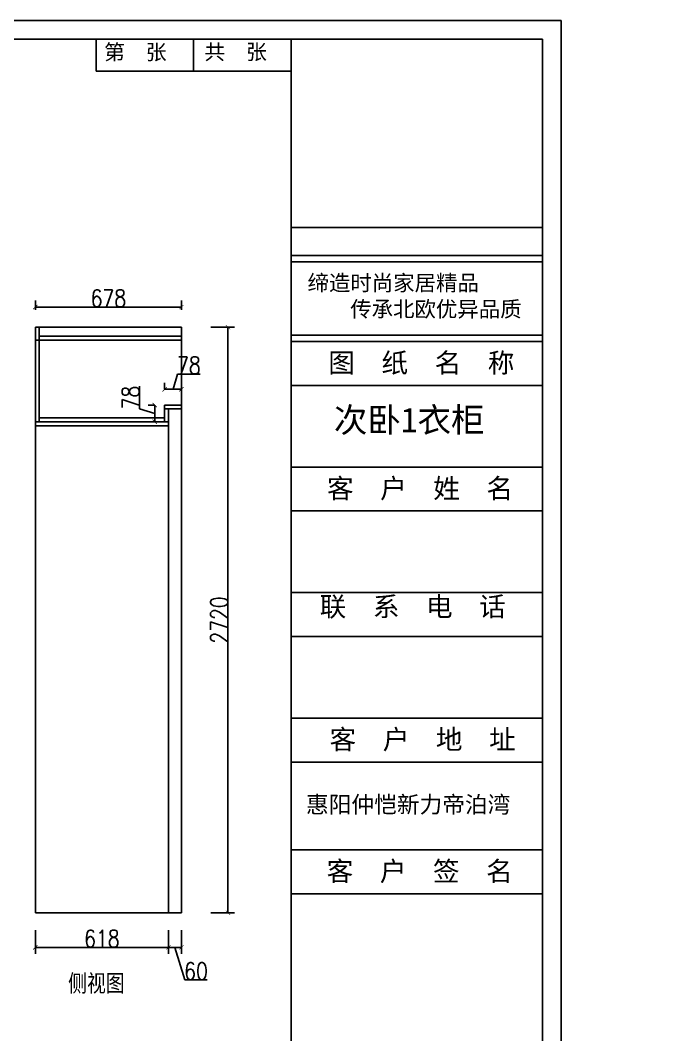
# Model space of a CAD drawing. Header units: millimetres. Extents: x 3255186 to 3429179, y -984851 to -941485.
# Drawn here: x 3307307 to 3310363, y -950326 to -945614 of the extents above; entities that cross this region are included whole.
import ezdxf

# ---------------------------------------------------------------- set-up
doc = ezdxf.new("R2010")
doc.units = ezdxf.units.MM
doc.header["$PDMODE"] = 35
doc.styles.add('DIM_FONT', font='SIMPLEX.shx', dxfattribs={"width": 0.8})
doc.styles.get("Standard").update_dxf_attribs({"font": 'acaderef.shx', "bigfont": 'bigfont.shx'})
doc.styles.add('新宋体', font='', dxfattribs={"height": 80})
doc.styles.get('新宋体').set_extended_font_data('NSimSun')
doc.dimstyles.new('ISO-25', dxfattribs={"dimtxt": 80, "dimasz": 20, "dimexe": 30, "dimexo": 80, "dimtad": 1, "dimdec": 0, "dimtxsty": 'DIM_FONT', "dimblk": 'ARCHTICK', "dimcen": 2.5, "dimadec": 0, "dimazin": 0, "dimtfac": 1, "dimtdec": 0, "dimtmove": 1, "dimatfit": 3, "dimfxl": 80, "dimfxlon": 1, "dimarcsym": 0})

# ---------------------------------------------------------------- blocks, each defined once
blk = doc.blocks.new('_ArchTick')
at = {"color": 0, "linetype": 'ByBlock', "const_width": 0.15}
blk.add_lwpolyline([(-0.5, -0.5), (0.5, 0.5)], dxfattribs=at)
blk = doc.blocks.new('*D158')
at = {"color": 0, "lineweight": -2, "ltscale": 5}
for p, q in [((3307376.9, -949840), (3307376.9, -949950)), ((3307994.9, -949840), (3307994.9, -949950)), ((3307376.9, -949920), (3307994.9, -949920))]:
    blk.add_line(p, q, dxfattribs=at)
at = {"layer": 'Defpoints', "color": 0, "ltscale": 5}
for p in [(3307376.9, -949759.3), (3307994.9, -949759.3), (3307994.9, -949920)]:
    blk.add_point(p, dxfattribs=at)
at = {"color": 0, "lineweight": -2, "ltscale": 5, "xscale": 20, "yscale": 20, "zscale": 20, "rotation": 180}
blk.add_blockref('_ArchTick', (3307376.9, -949920), dxfattribs=at)
at = {"color": 0, "lineweight": -2, "ltscale": 5, "xscale": 20, "yscale": 20, "zscale": 20}
blk.add_blockref('_ArchTick', (3307994.9, -949920), dxfattribs=at)
at = {"color": 0, "ltscale": 5, "insert": (3307685.9, -949879.4), "char_height": 80, "attachment_point": 5, "style": 'DIM_FONT'}
blk.add_mtext('618', dxfattribs=at)
blk = doc.blocks.new('*D159')
at = {"color": 0, "lineweight": -2, "ltscale": 5}
for p, q in [((3307994.9, -949840), (3307994.9, -949950)), ((3308054.9, -949840), (3308054.9, -949950)), ((3307994.9, -949920), (3308054.9, -949920)), ((3308024.9, -949920), (3308070.1, -950070.9)), ((3308070.1, -950070.9), (3308175, -950070.9))]:
    blk.add_line(p, q, dxfattribs=at)
at = {"layer": 'Defpoints', "color": 0, "ltscale": 5}
for p in [(3307994.9, -949759.3), (3308054.9, -949759.3), (3308054.9, -949920)]:
    blk.add_point(p, dxfattribs=at)
at = {"color": 0, "lineweight": -2, "ltscale": 5, "xscale": 20, "yscale": 20, "zscale": 20, "rotation": 180}
blk.add_blockref('_ArchTick', (3307994.9, -949920), dxfattribs=at)
at = {"color": 0, "lineweight": -2, "ltscale": 5, "xscale": 20, "yscale": 20, "zscale": 20}
blk.add_blockref('_ArchTick', (3308054.9, -949920), dxfattribs=at)
at = {"color": 0, "ltscale": 5, "insert": (3308122.6, -950030.3), "char_height": 80, "attachment_point": 5, "style": 'DIM_FONT'}
blk.add_mtext('60', dxfattribs=at)
blk = doc.blocks.new('*D160')
at = {"color": 0, "lineweight": -2, "ltscale": 5}
for p, q in [((3308015.9, -947328.2), (3308037.1, -947257.3)), ((3308037.1, -947257.3), (3308142, -947257.3)), ((3307976.9, -947328.2), (3307976.9, -947298.2)), ((3308054.9, -947328.2), (3308054.9, -947298.2)), ((3307976.9, -947328.2), (3308054.9, -947328.2))]:
    blk.add_line(p, q, dxfattribs=at)
at = {"layer": 'Defpoints', "color": 0, "ltscale": 5}
for p in [(3308054.9, -947328.2), (3307976.9, -947401.3), (3308054.9, -947401.3)]:
    blk.add_point(p, dxfattribs=at)
at = {"color": 0, "lineweight": -2, "ltscale": 5, "xscale": 20, "yscale": 20, "zscale": 20, "rotation": 180}
blk.add_blockref('_ArchTick', (3307976.9, -947328.2), dxfattribs=at)
at = {"color": 0, "lineweight": -2, "ltscale": 5, "xscale": 20, "yscale": 20, "zscale": 20}
blk.add_blockref('_ArchTick', (3308054.9, -947328.2), dxfattribs=at)
at = {"color": 0, "ltscale": 5, "insert": (3308089.6, -947216.7), "char_height": 80, "attachment_point": 5, "style": 'DIM_FONT'}
blk.add_mtext('78', dxfattribs=at)
blk = doc.blocks.new('*D161')
at = {"color": 0, "lineweight": -2, "ltscale": 5}
for p, q in [((3307860.2, -947419), (3307860.2, -947314.1)), ((3307931.1, -947401.3), (3307901.1, -947401.3)), ((3307931.1, -947401.3), (3307931.1, -947479.3)), ((3307931.1, -947440.3), (3307860.2, -947419)), ((3307931.1, -947479.3), (3307901.1, -947479.3))]:
    blk.add_line(p, q, dxfattribs=at)
at = {"layer": 'Defpoints', "color": 0, "ltscale": 5}
for p in [(3307976.9, -947401.3), (3307931.1, -947479.3), (3307976.9, -947479.3)]:
    blk.add_point(p, dxfattribs=at)
at = {"color": 0, "lineweight": -2, "ltscale": 5, "xscale": 20, "yscale": 20, "zscale": 20}
for p, rotation in [((3307931.1, -947401.3), 90), ((3307931.1, -947479.3), 270)]:
    blk.add_blockref('_ArchTick', p, dxfattribs=dict(at, rotation=rotation))
at = {"color": 0, "ltscale": 5, "insert": (3307819.5, -947366.5), "char_height": 80, "attachment_point": 5, "rotation": 90, "style": 'DIM_FONT'}
blk.add_mtext('78', dxfattribs=at)
blk = doc.blocks.new('*D162')
at = {"color": 0, "lineweight": -2, "ltscale": 5}
for p, q in [((3308190.9, -947039.3), (3308300.9, -947039.3)), ((3308270.9, -947039.3), (3308270.9, -949759.3)), ((3308190.9, -949759.3), (3308300.9, -949759.3))]:
    blk.add_line(p, q, dxfattribs=at)
at = {"layer": 'Defpoints', "color": 0, "ltscale": 5}
for p in [(3308054.9, -947039.3), (3308054.9, -949759.3), (3308270.9, -949759.3)]:
    blk.add_point(p, dxfattribs=at)
at = {"color": 0, "lineweight": -2, "ltscale": 5, "xscale": 20, "yscale": 20, "zscale": 20}
for p, rotation in [((3308270.9, -947039.3), 90), ((3308270.9, -949759.3), 270)]:
    blk.add_blockref('_ArchTick', p, dxfattribs=dict(at, rotation=rotation))
at = {"color": 0, "ltscale": 5, "insert": (3308230.3, -948399.3), "char_height": 80, "attachment_point": 5, "rotation": 90, "style": 'DIM_FONT'}
blk.add_mtext('2720', dxfattribs=at)
blk = doc.blocks.new('*D163')
at = {"color": 0, "lineweight": -2, "ltscale": 5}
for p, q in [((3307376.9, -946959.3), (3307376.9, -946916.2)), ((3308054.9, -946959.3), (3308054.9, -946916.2)), ((3308054.9, -946946.2), (3307376.9, -946946.2))]:
    blk.add_line(p, q, dxfattribs=at)
at = {"layer": 'Defpoints', "color": 0, "ltscale": 5}
for p in [(3307376.9, -946946.2), (3307376.9, -947039.3), (3308054.9, -947039.3)]:
    blk.add_point(p, dxfattribs=at)
at = {"color": 0, "lineweight": -2, "ltscale": 5, "xscale": 20, "yscale": 20, "zscale": 20, "rotation": 180}
blk.add_blockref('_ArchTick', (3307376.9, -946946.2), dxfattribs=at)
at = {"color": 0, "lineweight": -2, "ltscale": 5, "xscale": 20, "yscale": 20, "zscale": 20}
blk.add_blockref('_ArchTick', (3308054.9, -946946.2), dxfattribs=at)
at = {"color": 0, "ltscale": 5, "insert": (3307715.9, -946905.6), "char_height": 80, "attachment_point": 5, "style": 'DIM_FONT'}
blk.add_mtext('678', dxfattribs=at)
blk = doc.blocks.new('*D409')
at = {"color": 0, "lineweight": -2, "ltscale": 5}
for p, q in [((3374459, -946810), (3374489, -946810)), ((3374459, -946810), (3374459, -947410)), ((3374379, -947410), (3374489, -947410))]:
    blk.add_line(p, q, dxfattribs=at)
at = {"layer": 'Defpoints', "color": 0, "ltscale": 5}
for p in [(3374429.6, -946810), (3292697, -947410), (3374459, -947410)]:
    blk.add_point(p, dxfattribs=at)
at = {"color": 0, "lineweight": -2, "ltscale": 5, "xscale": 20, "yscale": 20, "zscale": 20}
for p, rotation in [((3374459, -946810), 90), ((3374459, -947410), 270)]:
    blk.add_blockref('_ArchTick', p, dxfattribs=dict(at, rotation=rotation))
at = {"color": 0, "ltscale": 5, "insert": (3374418.4, -947110), "char_height": 80, "attachment_point": 5, "rotation": 90, "style": 'DIM_FONT'}
blk.add_mtext('600', dxfattribs=at)
blk = doc.blocks.new('M')
for p, q in [((7223.6, 32332.8), (18598.8, 32332.3)), ((18598.8, 32332.3), (18598.8, 24105.7)), ((7345.5, 32210.9), (18476.9, 32210.4)), ((15588.7, 32003.9), (15588.7, 32210.5)), ((16220.1, 32003.9), (16220.1, 32210.5)), ((16851.6, 32210.4), (16851.6, 25243.5)), ((18476.9, 32210.4), (18476.9, 24227.6)), ((15588.7, 32003.9), (16851.6, 32003.8)), ((16851.6, 30991.4), (18476.9, 30991.4)), ((16851.6, 30810.5), (18476.9, 30810.5)), ((16851.6, 30769.9), (18476.9, 30769.9)), ((16851.6, 30293.7), (18476.9, 30293.7)), ((16851.6, 30253), (18476.9, 30253)), ((16851.6, 29968.6), (18476.9, 29968.6)), ((16851.6, 29440.4), (18476.9, 29440.4)), ((16851.6, 29155.9), (18476.9, 29155.9)), ((16851.6, 28627.7), (18476.9, 28627.7)), ((16851.6, 28343.3), (18476.9, 28343.3)), ((16851.6, 27815), (18476.9, 27815)), ((16851.6, 27530.6), (18476.9, 27530.6)), ((16851.6, 26961.7), (18476.9, 26961.7)), ((16851.6, 26677.3), (18476.9, 26677.3))]:
    blk.add_line(p, q)
at = {"attachment_point": 1}
for s, insert, char_height, width in [('{\\fSimSun|b0|i0|c134|p54;第  张}', (15640.6, 32176.7), 99.059, 2286.895), ('{\\fSimSun|b0|i0|c134|p54;共  张}', (16289, 32177.9), 99.059, 2286.895), ('{\\fSimSun|b0|i0|c134|p2;缔造时尚家居精品\\P    传承北欧优异品质}', (16956.9, 30683.4), 101.583, 1676.493)]:
    blk.add_mtext(s, dxfattribs=dict(at, insert=insert, char_height=char_height, width=width))
at = {"char_height": 126.23, "attachment_point": 1, "style": '新宋体'}
for s, insert, width in [('图  纸  名  称', (17091.3, 30178.1), 1414.856), ('客  户  姓  名', (17082.6, 29365.4), 1414.856), ('联  系  电  话', (17035.5, 28600.1), 1756.252), ('客  户  地  址', (17099.5, 27740.1), 1414.856), ('客  户  签  名', (17080.6, 26886.8), 1414.856)]:
    blk.add_mtext(s, dxfattribs=dict(at, insert=insert, width=width))

msp = doc.modelspace()

# ---------------------------------------------------------------- linework, layer by layer
at = {"ltscale": 5}
for p, q in [((3307376.9, -947039.3), (3307376.9, -949759.3)), ((3307376.9, -947039.3), (3308054.9, -947039.3)), ((3307394.9, -947039.3), (3307394.9, -947479.3)), ((3308054.9, -947039.3), (3308054.9, -949759.3)), ((3307376.9, -947099.3), (3308054.9, -947099.3)), ((3307394.9, -947081.3), (3308054.9, -947081.3)), ((3307976.9, -947401.3), (3307976.9, -947479.3)), ((3307976.9, -947401.3), (3308054.9, -947401.3)), ((3307976.9, -947419.3), (3308054.9, -947419.3)), ((3307994.9, -947419.3), (3307994.9, -949759.3)), ((3307376.9, -947479.3), (3307994.9, -947479.3)), ((3307394.9, -947461.3), (3307976.9, -947461.3)), ((3307376.9, -947497.3), (3307994.9, -947497.3)), ((3307376.9, -949759.3), (3308054.9, -949759.3))]:
    msp.add_line(p, q, dxfattribs=at)

# ---------------------------------------------------------------- block references
at = {"xscale": 0.7173527960549109, "yscale": 0.7173527962149819, "zscale": 0.71735279616}
msp.add_blockref('M', (3296476.2, -968808.3), dxfattribs=at)

# ---------------------------------------------------------------- texts
at = {"lineweight": 13, "insert": (3308762.5, -947413.2), "char_height": 113.99, "width": 2313.099, "attachment_point": 1, "style": '新宋体'}
msp.add_mtext('次卧1衣柜', dxfattribs=at)
at = {"insert": (3308633.3, -949217.8), "char_height": 77.253, "width": 1646.266, "attachment_point": 1}
msp.add_mtext('{\\fSimSun|b0|i0|c134|p2;惠阳仲恺新力帝泊湾}', dxfattribs=at)
at = {"insert": (3307529.4, -950046.3), "char_height": 80, "width": 1175.852, "attachment_point": 1, "style": 'DIM_FONT'}
msp.add_mtext('{\\fSimSun|b0|i0|c134|p2;侧视图}', dxfattribs=at)

# ---------------------------------------------------------------- dimensions: what is measured, and where the dimension line sits
at = {"ltscale": 5}
for base, p1, p2, picture, middle in [((3374459, -947410), (3374429.6, -946810), (3292697, -947410), '*D409', (3374418.4, -947110)), ((3308270.9, -949759.3), (3308054.9, -947039.3), (3308054.9, -949759.3), '*D162', (3308230.3, -948399.3)), ((3307931.1, -947479.3), (3307976.9, -947401.3), (3307976.9, -947479.3), '*D161', (3307819.5, -947418.4))]:
    dim = msp.add_linear_dim(base=base, p1=p1, p2=p2, angle=90, dimstyle='ISO-25', dxfattribs=at)
    dim.commit()
    dim.dimension.update_dxf_attribs({"geometry": picture, "text_midpoint": middle})
for base, p1, p2, picture, middle in [((3307376.9, -946946.2), (3308054.9, -947039.3), (3307376.9, -947039.3), '*D163', (3307715.9, -946905.6)), ((3308054.9, -947328.2), (3307976.9, -947401.3), (3308054.9, -947401.3), '*D160', (3308037.8, -947216.7)), ((3307994.9, -949920), (3307376.9, -949759.3), (3307994.9, -949759.3), '*D158', (3307685.9, -949879.4)), ((3308054.9, -949920), (3307994.9, -949759.3), (3308054.9, -949759.3), '*D159', (3308070.8, -950030.3))]:
    dim = msp.add_linear_dim(base=base, p1=p1, p2=p2, dimstyle='ISO-25', dxfattribs=at)
    dim.commit()
    dim.dimension.update_dxf_attribs({"geometry": picture, "text_midpoint": middle})

doc.saveas('drawing.dxf')
